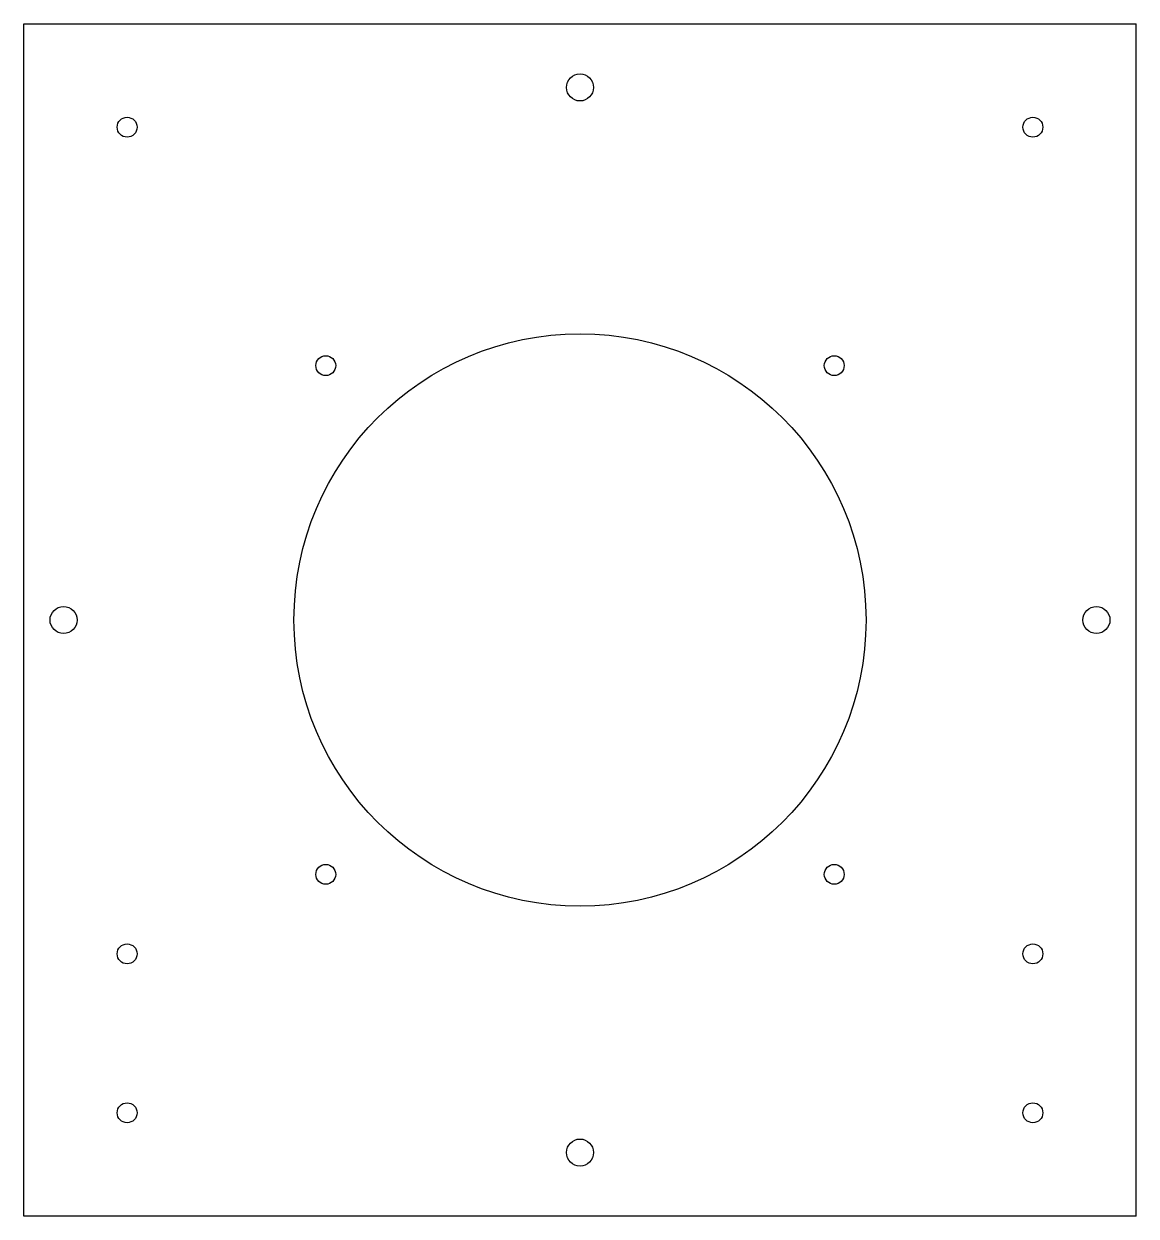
# Model space of a CAD drawing. Header units: millimetres. Extents: x 0 to 140, y 0 to 150.
import ezdxf

# ---------------------------------------------------------------- set-up
doc = ezdxf.new("R2010")
doc.units = ezdxf.units.MM

msp = doc.modelspace()

# ---------------------------------------------------------------- linework, layer by layer
at = {"color": 7, "linetype": 'Continuous', "lineweight": 25}
for p, q in [((0, 150), (140, 150)), ((0, 0), (0, 150)), ((140, 0), (140, 150)), ((140, 0), (0, 0))]:
    msp.add_line(p, q, dxfattribs=at)
for centre, radius in [((70, 142), 1.7), ((13, 137), 1.25), ((127, 137), 1.25), ((70, 75), 36), ((38, 107), 1.25), ((102, 107), 1.25), ((5, 75), 1.7), ((135, 75), 1.7), ((38, 43), 1.25), ((102, 43), 1.25), ((13, 33), 1.25), ((127, 33), 1.25), ((13, 13), 1.25), ((127, 13), 1.25), ((70, 8), 1.7)]:
    msp.add_circle(centre, radius, dxfattribs=at)

doc.saveas('drawing.dxf')
